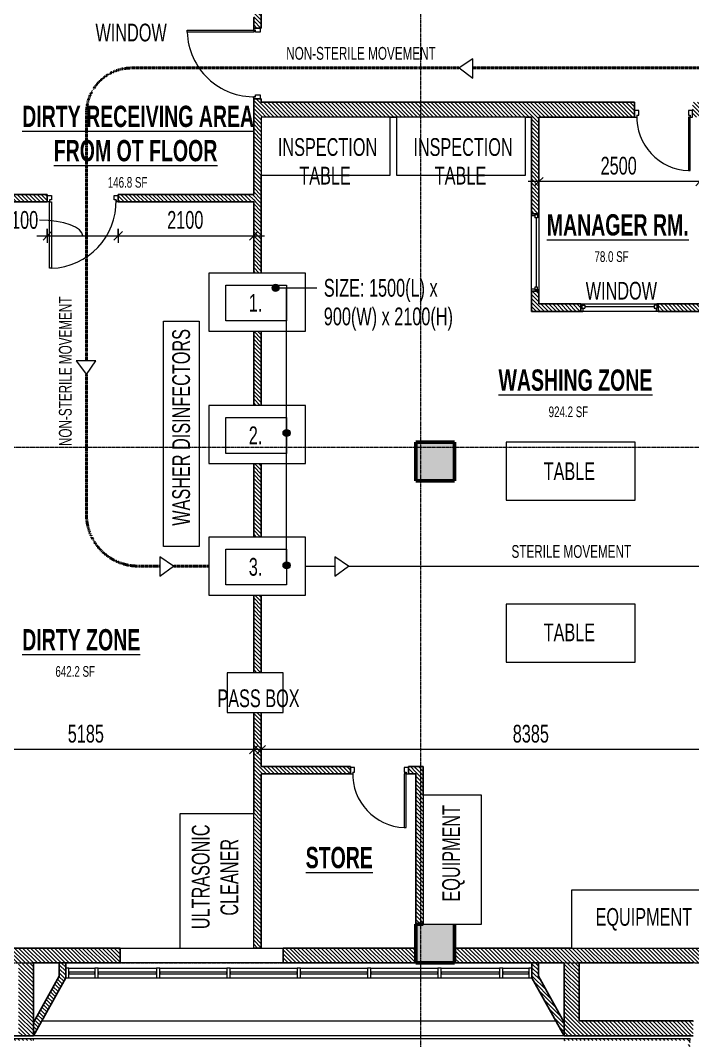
# Model space of a CAD drawing. Header units: millimetres. Extents: x -25222 to 91371, y -63339 to 20835.
# Drawn here: x -16467 to -6045, y -10594 to 5230 of the extents above; entities that cross this region are included whole.
import ezdxf

# ---------------------------------------------------------------- set-up
doc = ezdxf.new("R2010")
doc.units = ezdxf.units.MM
doc.linetypes.add('Cut Out Line', pattern=[2, 1, -1])
doc.linetypes.add('Grid Line', pattern=[22.225, 12.7, -3.175, 3.175, -3.175])
for name, color, linetype, lineweight in [('A-ANNO-DIMS', 211, 'Continuous', 9), ('A-ANNO-DIMS-110', 211, 'Continuous', 9), ('A-AREA-IDEN', 2, 'Continuous', 9), ('A-DETL', 90, 'Continuous', 5), ('A-DETL-THIN', 151, 'Continuous', 5), ('A-DOOR', 31, 'Continuous', 5), ('A-DOOR-FRAM', 31, 'Continuous', 5), ('A-GLAZ', 151, 'Continuous', 5), ('A-GLAZ-CURT', 52, 'Continuous', 5), ('A-GLAZ-CWMG', 51, 'Continuous', 5), ('A-WALL', 113, 'Continuous', 5), ('A-WALL-PATT', 111, 'Continuous', 25), ('G-ANNO-TEXT', 231, 'Continuous', 9), ('S-COLS', 52, 'Continuous', 5), ('S-GRID', 1, 'Continuous', 9)]:
    doc.layers.add(name, color=color, linetype=linetype, lineweight=lineweight)
doc.styles.add('Swis721 Cn BT_3', font='swissc.ttf', dxfattribs={"width": 0.8, "height": 165})
doc.styles.add('Swis721 Cn BT_4', font='swissc.ttf', dxfattribs={"width": 0.8, "height": 275})
doc.styles.add('Swis721 Cn BT_8', font='swissc.ttf', dxfattribs={"width": 0.8, "height": 198})
doc.styles.add('Swis721 Cn BT_B', font='swisscb.ttf', dxfattribs={"width": 0.8, "height": 330})
doc.dimstyles.new('Diagonal_-2_5_mm_Swiss', dxfattribs={"dimscale": 304.8, "dimtxt": 277.588832, "dimasz": 0.433071, "dimexe": 0.360892, "dimexo": 0.0625, "dimgap": 0.072178, "dimtad": 1, "dimdec": 0, "dimzin": 0, "dimdsep": 46, "dimtxsty": 'Swis721 Cn BT_4', "dimblk1": 'OBLIQUE', "dimblk2": 'OBLIQUE', "dimsah": 1, "dimcen": 0.09, "dimdle": 0.541339, "dimazin": 0, "dimtfac": 1, "dimtdec": 4, "dimtix": 1, "dimtmove": 0, "dimatfit": 3, "dimfxl": 0.360892, "dimfxlon": 1, "dimtvp": 1, "dimtolj": 1, "dimtzin": 0, "dimarcsym": 2})
doc.dimstyles.new('Diagonal_-2_5_mm_Swiss_1', dxfattribs={"dimscale": 304.8, "dimtxt": 277.588832, "dimasz": 0.433071, "dimexe": 0.360892, "dimexo": 0.0625, "dimgap": 0.072178, "dimtad": 1, "dimdec": 0, "dimzin": 0, "dimdsep": 46, "dimtxsty": 'Swis721 Cn BT_4', "dimblk1": 'OBLIQUE', "dimblk2": 'OBLIQUE', "dimsah": 1, "dimcen": 0.09, "dimdle": 0.541339, "dimazin": 0, "dimtfac": 1, "dimtdec": 4, "dimtix": 1, "dimtmove": 1, "dimatfit": 3, "dimfxl": 0.360892, "dimfxlon": 1, "dimtvp": 1, "dimtolj": 1, "dimtzin": 0, "dimarcsym": 2})
pattern_1 = [(315, (14219.89, -54691.457), (30.869454, 30.869454), [])]

# ---------------------------------------------------------------- blocks, each defined once
blk = doc.blocks.new('System Panel - Glazed-12082099-4_ FOURTH FLOOR - GA PLAN')
at = {"layer": 'A-GLAZ-CURT'}
for p, q in [((202, 13), (-202, 13)), ((-202, 13), (-202, -12)), ((202, -12), (202, 13)), ((-202, -12), (202, -12))]:
    blk.add_line(p, q, dxfattribs=at)
blk = doc.blocks.new('System Panel - Glazed-12081908-4_ FOURTH FLOOR - GA PLAN')
at = {"layer": 'A-GLAZ-CURT'}
for p, q in [((520, 12.5), (-520, 12.5)), ((-520, 12.5), (-520, -12.5)), ((520, -12.5), (520, 12.5)), ((-520, -12.5), (520, -12.5))]:
    blk.add_line(p, q, dxfattribs=at)
blk = doc.blocks.new('System Panel - Glazed-12082252-4_ FOURTH FLOOR - GA PLAN')
at = {"layer": 'A-GLAZ-CURT'}
for p, q in [((453, 13), (-453, 13)), ((-453, 13), (-453, -13)), ((453, -13), (453, 13)), ((-453, -13), (453, -13))]:
    blk.add_line(p, q, dxfattribs=at)
blk = doc.blocks.new('Rectangular Mullion - 50 x 150mm-12082092-4_ FOURTH FLOOR - GA PLAN')
at = {"layer": 'A-GLAZ-CWMG'}
for p, q in [((-8988, -9469), (-8585, -9469)), ((-8988, -9619), (-8585, -9619))]:
    blk.add_line(p, q, dxfattribs=at)
blk = doc.blocks.new('Rectangular Mullion - 50 x 150mm-12081903-4_ FOURTH FLOOR - GA PLAN')
at = {"layer": 'A-GLAZ-CWMG'}
for p, q in [((-12125, -9469), (-11085, -9469)), ((-12125, -9619), (-11085, -9619))]:
    blk.add_line(p, q, dxfattribs=at)
blk = doc.blocks.new('Rectangular Mullion - 50 x 150mm-12082249-4_ FOURTH FLOOR - GA PLAN')
at = {"layer": 'A-GLAZ-CWMG'}
for p, q in [((-15262, -9469), (-14355, -9469)), ((-15262, -9619), (-14355, -9619))]:
    blk.add_line(p, q, dxfattribs=at)
blk = doc.blocks.new('Rectangular Mullion - 50 x 150mm-12081412-4_ FOURTH FLOOR - GA PLAN')
at = {"layer": 'A-GLAZ-CWMG'}
for p, q in [((-50, 75), (0, 75)), ((-50, -75), (-50, 75)), ((0, 75), (0, -75)), ((0, -75), (-50, -75))]:
    blk.add_line(p, q, dxfattribs=at)
blk = doc.blocks.new('Rectangular Mullion - 50 x 150mm-12081414-4_ FOURTH FLOOR - GA PLAN')
at = {"layer": 'A-GLAZ-CWMG'}
for p, q in [((0, 75), (-50, 75)), ((-50, 75), (-50, -75)), ((0, -75), (0, 75)), ((-50, -75), (0, -75))]:
    blk.add_line(p, q, dxfattribs=at)
blk = doc.blocks.new('Rectangular Mullion - 50 x 150mm-12081406-4_ FOURTH FLOOR - GA PLAN')
at = {"layer": 'A-GLAZ-CWMG'}
for p, q in [((-25, 75), (25, 75)), ((-25, -75), (-25, 75)), ((25, 75), (25, -75)), ((25, -75), (-25, -75))]:
    blk.add_line(p, q, dxfattribs=at)
blk = doc.blocks.new('Walls 8 - Walls 9-12077883-4_ FOURTH FLOOR - GA PLAN')
at = {"layer": 'A-WALL-PATT', "lineweight": 5}
h = blk.add_hatch(dxfattribs=at)
h.set_pattern_fill('FP_4', color=9, style=0, pattern_type=2)
h.set_pattern_definition([(45, (54691.457, 14219.89), (-30.869454, 30.869454), [])])
h.paths.add_polyline_path([(10519, -8035), (10313, -8035), (9593, -8435), (9389, -8435), (9389, -8535), (9619, -8535), (10289, -8163)], flags=0)
h.paths.add_polyline_path([(10519, -16265), (9619, -15765), (9389, -15765), (9389, -15865), (9593, -15865), (10313, -16265)], flags=0)
at = {"layer": 'A-WALL', "lineweight": 25}
for p, q in [((10313, -8035), (9593, -8435)), ((9619, -8535), (10519, -8035)), ((10519, -8035), (10313, -8035)), ((9593, -8435), (9389, -8435)), ((9389, -8435), (9389, -8535)), ((9389, -8535), (9619, -8535)), ((9619, -15765), (9389, -15765)), ((9389, -15765), (9389, -15865)), ((10519, -16265), (9619, -15765)), ((9389, -15865), (9593, -15865)), ((9593, -15865), (10313, -16265)), ((10313, -16265), (10519, -16265))]:
    blk.add_line(p, q, dxfattribs=at)
blk = doc.blocks.new('Rectangular Mullion - 50 x 150mm-11305295-4_ FOURTH FLOOR - GA PLAN')
at = {"layer": 'A-GLAZ-CWMG'}
for p, q in [((-13215, -9469), (-12175, -9469)), ((-13215, -9619), (-12175, -9619))]:
    blk.add_line(p, q, dxfattribs=at)
blk = doc.blocks.new('Rectangular Mullion - 50 x 150mm-12081844-4_ FOURTH FLOOR - GA PLAN')
at = {"layer": 'A-GLAZ-CWMG'}
for p, q in [((-25, 75), (25, 75)), ((-25, -75), (-25, 75)), ((25, 75), (25, -75)), ((25, -75), (-25, -75))]:
    blk.add_line(p, q, dxfattribs=at)
blk = doc.blocks.new('System Panel - Glazed-12082103-4_ FOURTH FLOOR - GA PLAN')
at = {"layer": 'A-GLAZ-CURT'}
for p, q in [((453, 12), (-453, 12)), ((-453, 12), (-453, -13)), ((453, -13), (453, 12)), ((-453, -13), (453, -13))]:
    blk.add_line(p, q, dxfattribs=at)
blk = doc.blocks.new('Rectangular Mullion - 50 x 150mm-12082097-4_ FOURTH FLOOR - GA PLAN')
at = {"layer": 'A-GLAZ-CWMG'}
for p, q in [((-9945, -9469), (-9038, -9469)), ((-9945, -9619), (-9038, -9619))]:
    blk.add_line(p, q, dxfattribs=at)
blk = doc.blocks.new('System Panel - Glazed-12082256-4_ FOURTH FLOOR - GA PLAN')
at = {"layer": 'A-GLAZ-CURT'}
for p, q in [((202, 13), (-202, 13)), ((-202, 13), (-202, -12)), ((202, -12), (202, 13)), ((-202, -12), (202, -12))]:
    blk.add_line(p, q, dxfattribs=at)
blk = doc.blocks.new('Rectangular Mullion - 50 x 150mm-12082251-4_ FOURTH FLOOR - GA PLAN')
at = {"layer": 'A-GLAZ-CWMG'}
for p, q in [((-15715, -9469), (-15312, -9469)), ((-15715, -9619), (-15312, -9619))]:
    blk.add_line(p, q, dxfattribs=at)
blk = doc.blocks.new('DC_SglFl-W-Int - D 1_1-6638787-4_ FOURTH FLOOR - GA PLAN')
at = {"layer": 'A-DOOR'}
for p, q in [((485, 57.5), (485, 1087.5)), ((485, 1087.5), (515, 1087.5)), ((515, 1087.5), (515, 57.5)), ((515, 57.5), (485, 57.5))]:
    blk.add_line(p, q, dxfattribs=at)
blk.add_arc((515, 57.5), 1030.4, 91.66834, 181.66834, dxfattribs=at)
at = {"layer": 'A-DOOR-FRAM'}
for p, q in [((-550, -42.5), (-550, 57.5)), ((-550, 57.5), (-515, 57.5)), ((-515, 27.5), (-515, 57.5)), ((-515, 27.5), (-485, 27.5)), ((-485, 27.5), (-485, -42.5)), ((485, 27.5), (515, 27.5)), ((485, -42.5), (485, 27.5)), ((515, 57.5), (550, 57.5)), ((515, 27.5), (515, 57.5)), ((550, 57.5), (550, -42.5)), ((-485, -42.5), (-550, -42.5)), ((550, -42.5), (485, -42.5))]:
    blk.add_line(p, q, dxfattribs=at)
blk = doc.blocks.new('DC_SglFl-W-Int - D _0_9-4087149-4_ FOURTH FLOOR - GA PLAN')
at = {"layer": 'A-DOOR'}
for p, q in [((385, -57.5), (385, -887.5)), ((415, -57.5), (385, -57.5)), ((415, -887.5), (415, -57.5)), ((385, -887.5), (415, -887.5))]:
    blk.add_line(p, q, dxfattribs=at)
blk.add_arc((415, -57.5), 830.5, 177.92997, 267.92997, dxfattribs=at)
at = {"layer": 'A-DOOR-FRAM'}
for p, q in [((-450, 42.5), (-450, -57.5)), ((-385, 42.5), (-450, 42.5)), ((-385, -27.5), (-385, 42.5)), ((385, 42.5), (385, -27.5)), ((450, 42.5), (385, 42.5)), ((450, -57.5), (450, 42.5)), ((-450, -57.5), (-415, -57.5)), ((-415, -27.5), (-385, -27.5)), ((-415, -27.5), (-415, -57.5)), ((385, -27.5), (415, -27.5)), ((415, -27.5), (415, -57.5)), ((415, -57.5), (450, -57.5))]:
    blk.add_line(p, q, dxfattribs=at)
blk = doc.blocks.new('M_Fixed - 1200_2400-15060867-4_ FOURTH FLOOR - GA PLAN')
at = {"layer": 'A-GLAZ', "lineweight": 9}
for p, q in [((-600, 70.5), (-581, 70.5)), ((-581, 70.5), (-581, 7.5)), ((-581, 51.5), (-537, 51.5)), ((-581, 7.5), (-537, 7.5)), ((-568, 7.5), (-568, -44.5)), ((-537, 51.5), (-537, 7.5)), ((-537, 29.5), (537, 29.5)), ((537, 51.5), (537, 7.5)), ((581, 51.5), (537, 51.5)), ((537, 7.5), (581, 7.5)), ((568, 7.5), (568, -44.5)), ((581, 70.5), (581, 7.5)), ((598.9, 70.5), (581, 70.5)), ((-600, -44.5), (-568, -44.5)), ((600, -44.5), (568, -44.5))]:
    blk.add_line(p, q, dxfattribs=at)
blk = doc.blocks.new('DC_SglFl-W-Int - D _0_9-4063774-4_ FOURTH FLOOR - GA PLAN')
at = {"layer": 'A-DOOR'}
for p, q in [((385, -115), (385, -945)), ((415, -115), (385, -115)), ((415, -945), (415, -115)), ((385, -945), (415, -945))]:
    blk.add_line(p, q, dxfattribs=at)
blk.add_arc((415, -115), 831, 177.93, 267.93, dxfattribs=at)
at = {"layer": 'A-DOOR-FRAM'}
for p, q in [((-450, -15), (-450, -115)), ((-385, -15), (-450, -15)), ((-450, -115), (-415, -115)), ((-415, -85), (-385, -85)), ((-415, -85), (-415, -115)), ((-385, -85), (-385, -15)), ((385, -15), (385, -85)), ((450, -15), (385, -15)), ((385, -85), (415, -85)), ((415, -85), (415, -115)), ((415, -115), (450, -115)), ((450, -115), (450, -15))]:
    blk.add_line(p, q, dxfattribs=at)
blk = doc.blocks.new('DIMBLOCK181-4_ FOURTH FLOOR - GA PLAN')
at = {"layer": 'A-ANNO-DIMS-110', "transparency": 16777216}
for p, q in [((-18035, -5971), (-18035, -6191)), ((-18035, -6081), (-18035, -5971)), ((-12850, -6191), (-12850, -5971)), ((-12685, -6081), (-18200, -6081)), ((-12850, -6081), (-12850, -6191))]:
    blk.add_line(p, q, dxfattribs=at)
at = {"layer": 'A-ANNO-DIMS-110', "lineweight": 18, "transparency": 16777216}
for p, q in [((-18035, -6081), (-18101, -6147)), ((-18035, -6081), (-17969, -6015)), ((-12850, -6081), (-12916, -6147)), ((-12850, -6081), (-12784, -6015))]:
    blk.add_line(p, q, dxfattribs=at)
at = {"layer": 'A-ANNO-DIMS-110', "color": 0, "transparency": 16777216, "insert": (-15733, -5696), "char_height": 275, "width": 697.94, "attachment_point": 1, "line_spacing_factor": 0.961347, "style": 'Swis721 Cn BT_4'}
blk.add_mtext('5185', dxfattribs=at)
blk = doc.blocks.new('_Oblique')
at = {"color": 0, "linetype": 'ByBlock', "lineweight": -2}
blk.add_line((-0.5, -0.5), (0.5, 0.5), dxfattribs=at)
blk = doc.blocks.new('DIMBLOCK182-4_ FOURTH FLOOR - GA PLAN')
at = {"layer": 'A-ANNO-DIMS-110', "transparency": 16777216}
for p, q in [((-12735, -6191), (-12735, -5971)), ((-4350, -6191), (-4350, -5971)), ((-4185, -6081), (-12900, -6081)), ((-12735, -6081), (-12735, -6191)), ((-4350, -6081), (-4350, -6191))]:
    blk.add_line(p, q, dxfattribs=at)
at = {"layer": 'A-ANNO-DIMS-110', "lineweight": 18, "transparency": 16777216}
for p, q in [((-12735, -6081), (-12801, -6147)), ((-12735, -6081), (-12669, -6015)), ((-4350, -6081), (-4416, -6147)), ((-4350, -6081), (-4284, -6015))]:
    blk.add_line(p, q, dxfattribs=at)
at = {"layer": 'A-ANNO-DIMS-110', "color": 0, "transparency": 16777216, "insert": (-8833, -5696), "char_height": 275, "width": 697.94, "attachment_point": 1, "line_spacing_factor": 0.961347, "style": 'Swis721 Cn BT_4'}
blk.add_mtext('8385', dxfattribs=at)
blk = doc.blocks.new('DIMBLOCK188-4_ FOURTH FLOOR - GA PLAN')
at = {"layer": 'A-ANNO-DIMS-110', "transparency": 16777216}
for p, q in [((-16050, 1998), (-16050, 1778)), ((-16050, 1888), (-16050, 1998)), ((-14950, 1998), (-14950, 1778)), ((-14950, 1888), (-14950, 1998)), ((-16215, 1888), (-14950, 1888))]:
    blk.add_line(p, q, dxfattribs=at)
at = {"layer": 'A-ANNO-DIMS-110', "lineweight": 18, "transparency": 16777216}
for p, q in [((-16050, 1888), (-15984, 1954)), ((-14950, 1888), (-14884, 1954)), ((-16050, 1888), (-16116, 1822)), ((-14950, 1888), (-15016, 1822))]:
    blk.add_line(p, q, dxfattribs=at)
at = {"layer": 'A-ANNO-DIMS-110', "transparency": 16777216}
blk.add_ellipse((-16171, 1888), major_axis=(-671, 0), ratio=0.361301, start_param=3.141593, end_param=4.712389, dxfattribs=at)
at = {"layer": 'A-ANNO-DIMS-110', "color": 0, "transparency": 16777216, "insert": (-16752, 2273), "char_height": 275, "width": 697.94, "attachment_point": 1, "line_spacing_factor": 0.961347, "style": 'Swis721 Cn BT_4'}
blk.add_mtext('1100', dxfattribs=at)
blk = doc.blocks.new('DIMBLOCK189-4_ FOURTH FLOOR - GA PLAN')
at = {"layer": 'A-ANNO-DIMS-110', "transparency": 16777216}
for p, q in [((-14950, 1998), (-14950, 1778)), ((-14950, 1888), (-14950, 1998)), ((-12850, 1998), (-12850, 1778)), ((-12850, 1888), (-12850, 1998)), ((-14950, 1888), (-12685, 1888))]:
    blk.add_line(p, q, dxfattribs=at)
at = {"layer": 'A-ANNO-DIMS-110', "lineweight": 18, "transparency": 16777216}
for p, q in [((-14950, 1888), (-14884, 1954)), ((-12850, 1888), (-12784, 1954)), ((-14950, 1888), (-15016, 1822)), ((-12850, 1888), (-12916, 1822))]:
    blk.add_line(p, q, dxfattribs=at)
at = {"layer": 'A-ANNO-DIMS-110', "color": 0, "transparency": 16777216, "insert": (-14191, 2273), "char_height": 275, "width": 697.94, "attachment_point": 1, "line_spacing_factor": 0.961347, "style": 'Swis721 Cn BT_4'}
blk.add_mtext('2100', dxfattribs=at)
blk = doc.blocks.new('DIMBLOCK190-4_ FOURTH FLOOR - GA PLAN')
at = {"layer": 'A-ANNO-DIMS-110', "transparency": 16777216}
for p, q in [((-5765, 2729), (-8595, 2729)), ((-8430, 2619), (-8430, 2839)), ((-8430, 2729), (-8430, 2619)), ((-5930, 2619), (-5930, 2839)), ((-5930, 2729), (-5930, 2619))]:
    blk.add_line(p, q, dxfattribs=at)
at = {"layer": 'A-ANNO-DIMS-110', "lineweight": 18, "transparency": 16777216}
for p, q in [((-8430, 2729), (-8496, 2663)), ((-8430, 2729), (-8364, 2795)), ((-5930, 2729), (-5996, 2663)), ((-5930, 2729), (-5864, 2795))]:
    blk.add_line(p, q, dxfattribs=at)
at = {"layer": 'A-ANNO-DIMS-110', "color": 0, "transparency": 16777216, "insert": (-7471, 3114), "char_height": 275, "width": 697.94, "attachment_point": 1, "line_spacing_factor": 0.961347, "style": 'Swis721 Cn BT_4'}
blk.add_mtext('2500', dxfattribs=at)

msp = doc.modelspace()

# ---------------------------------------------------------------- hatches: boundary and pattern name
at = {"layer": 'A-WALL-PATT', "lineweight": 5}
h = msp.add_hatch(dxfattribs=at)
h.set_pattern_fill('FP_1', color=9, style=0, pattern_type=2)
h.set_pattern_definition(pattern_1)
h.paths.add_polyline_path([(-12849.9, 2416.3), (-12734.9, 2416.3), (-12734.9, 4011.3), (-12849.9, 4011.3), (-12849.9, 2531.3)], flags=0)
h.paths.add_polyline_path([(-12849.9, 5111.3), (-12734.9, 5111.3), (-12734.9, 6106.3), (-12849.9, 6106.3), (-12849.9, 5276.3)], flags=0)
h.paths.add_polyline_path([(-12734.9, 7206.3), (-12734.9, 7436.3), (-12849.9, 7436.3), (-12849.9, 7206.3)], flags=0)
h = msp.add_hatch(dxfattribs=at)
h.set_pattern_fill('FP_1', color=9, style=0, pattern_type=2)
h.set_pattern_definition(pattern_1)
h.paths.add_polyline_path([(-12734.9, 3731.3), (-6944.9, 3731.3), (-6944.9, 3961.3), (-12734.9, 3961.3)], flags=0)
h.paths.add_polyline_path([(-6044.9, 3731.3), (38135.1, 3731.3), (38135.1, 3961.3), (-6044.9, 3961.3)], flags=0)
h.paths.add_polyline_path([(43520.1, 3731.3), (53505.1, 3731.3), (53505.1, 3961.3), (40335.1, 3961.3), (40335.1, 3731.3), (40925.6, 3731.3)], flags=0)
h = msp.add_hatch(dxfattribs=at)
h.set_pattern_fill('FP_1', color=9, style=0, pattern_type=2)
h.set_pattern_definition(pattern_1)
h.paths.add_polyline_path([(-8429.9, 831.3), (-8429.9, 1031.3), (-8544.9, 1031.3), (-8544.9, 831.3)], flags=0)
h.paths.add_polyline_path([(-8429.9, 2231.3), (-8429.9, 3731.3), (-8544.9, 3731.3), (-8544.9, 2231.3)], flags=0)
h = msp.add_hatch(dxfattribs=at)
h.set_pattern_fill('FP_1', color=9, style=0, pattern_type=2)
h.set_pattern_definition(pattern_1)
h.paths.add_polyline_path([(-16049.9, 2416.3), (-16049.9, 2531.3), (-18034.9, 2531.3), (-18034.9, 2416.3), (-16864.9, 2416.3)], flags=0)
h.paths.add_polyline_path([(-12849.9, 2416.3), (-12849.9, 2531.3), (-14949.9, 2531.3), (-14949.9, 2416.3)], flags=0)
h = msp.add_hatch(dxfattribs=at)
h.set_pattern_fill('FP_1', color=9, style=0, pattern_type=2)
h.set_pattern_definition(pattern_1)
h.paths.add_polyline_path([(-12849.9, -6343.7), (-12734.9, -6343.7), (-12734.9, -5504.1), (-12849.9, -5504.1)], flags=0)
h.paths.add_polyline_path([(-12849.9, -4888.7), (-12734.9, -4888.7), (-12734.9, -3683.7), (-12849.9, -3683.7)], flags=0)
h.paths.add_polyline_path([(-12849.9, -2783.7), (-12734.9, -2783.7), (-12734.9, -1643.7), (-12849.9, -1643.7)], flags=0)
h.paths.add_polyline_path([(-12849.9, -743.7), (-12734.9, -743.7), (-12734.9, 410.5), (-12849.9, 410.5), (-12849.9, -208.7)], flags=0)
h.paths.add_polyline_path([(-12849.9, 1310.5), (-12734.9, 1310.5), (-12734.9, 2416.3), (-12849.9, 2416.3)], flags=0)
h = msp.add_hatch(dxfattribs=at)
h.set_pattern_fill('FP_1', color=9, style=0, pattern_type=2)
h.set_pattern_definition(pattern_1)
h.paths.add_polyline_path([(-4614.9, 716.3), (-2564.9, 716.3), (-2564.9, 831.3), (-4614.9, 831.3)], flags=0)
h.paths.add_polyline_path([(-6044.9, 716.3), (-5714.9, 716.3), (-5714.9, 831.3), (-6579.9, 831.3), (-6579.9, 716.3)], flags=0)
h.paths.add_polyline_path([(-8544.9, 716.3), (-7779.9, 716.3), (-7779.9, 831.3), (-8544.9, 831.3)], flags=0)
h = msp.add_hatch(dxfattribs=at)
h.set_pattern_fill('FP_1', color=9, style=0, pattern_type=2)
h.set_pattern_definition(pattern_1)
h.paths.add_polyline_path([(-10334.9, -6458.7), (-10334.9, -6343.7), (-10449.9, -6343.7), (-10449.9, -6458.7)], flags=0)
h.paths.add_polyline_path([(-11349.9, -6458.7), (-11349.9, -6343.7), (-12849.9, -6343.7), (-12849.9, -6458.7), (-12392.4, -6458.7)], flags=0)
h = msp.add_hatch(dxfattribs=at)
h.set_pattern_fill('FP_1', color=9, style=0, pattern_type=2)
h.set_pattern_definition(pattern_1)
h.paths.add_polyline_path([(-12734.9, -9158.7), (-12734.9, -6458.7), (-12849.9, -6458.7), (-12849.9, -9158.7)], flags=0)
h = msp.add_hatch(dxfattribs=at)
h.set_pattern_fill('FP_1', color=9, style=0, pattern_type=2)
h.set_pattern_definition(pattern_1)
h.paths.add_polyline_path([(-10219.9, -8788.7), (-10219.9, -6343.7), (-10334.9, -6343.7), (-10334.9, -8788.7)], flags=0)
h = msp.add_hatch(dxfattribs=at)
h.set_pattern_fill('FP_1', color=9, style=0, pattern_type=2)
h.set_pattern_definition(pattern_1)
h.paths.add_polyline_path([(-14919.9, -9388.7), (-14919.9, -9158.7), (-17664.9, -9158.7), (-17664.9, -9388.7), (-16264.9, -9388.7)], flags=0)
h = msp.add_hatch(dxfattribs=at)
h.set_pattern_fill('FP_1', color=9, style=0, pattern_type=2)
h.set_pattern_definition(pattern_1)
h.paths.add_polyline_path([(-12392.4, -9388.7), (-10334.9, -9388.7), (-10334.9, -9158.7), (-12392.4, -9158.7)], flags=0)
h = msp.add_hatch(dxfattribs=at)
h.set_pattern_fill('FP_1', color=9, style=0, pattern_type=2)
h.set_pattern_definition(pattern_1)
h.paths.add_polyline_path([(-6034.9, -9388.7), (-2564.9, -9388.7), (-2564.9, -9158.7), (-9734.9, -9158.7), (-9734.9, -9388.7), (-6820, -9388.7)], flags=0)
h = msp.add_hatch(dxfattribs=at)
h.set_pattern_fill('FP_1', color=9, style=0, pattern_type=2)
h.set_pattern_definition(pattern_1)
h.paths.add_polyline_path([(-16494.9, -10518.7), (-16264.9, -10518.7), (-16264.9, -9388.7), (-16494.9, -9388.7), (-16494.9, -10312.8)], flags=0)
h = msp.add_hatch(dxfattribs=at)
h.set_pattern_fill('FP_1', color=9, style=0, pattern_type=2)
h.set_pattern_definition(pattern_1)
h.paths.add_polyline_path([(-7804.9, -10288.7), (-7804.9, -9388.7), (-8034.9, -9388.7), (-8034.9, -10288.7)], flags=0)
h = msp.add_hatch(dxfattribs=at)
h.set_pattern_fill('FP_1', color=9, style=0, pattern_type=2)
h.set_pattern_definition(pattern_1)
h.paths.add_polyline_path([(-6820, -10518.7), (-6034.9, -10518.7), (-6034.9, -10288.7), (-8034.9, -10288.7), (-8034.9, -10518.7)], flags=0)
h = msp.add_hatch(dxfattribs=at)
h.set_pattern_fill('FP_1', color=9, style=0, pattern_type=2)
h.set_pattern_definition(pattern_1)
h.paths.add_polyline_path([(-19164.9, -10593.7), (-16264.9, -10593.7), (-16264.9, -10563.7), (-19439.9, -10563.7), (-19439.9, -10593.7), (-19394.9, -10593.7)], flags=0)
h.paths.add_polyline_path([(-7804.9, -10593.7), (-6079.9, -10593.7), (-6079.9, -10563.7), (-8034.9, -10563.7), (-8034.9, -10593.7), (-7993.3, -10593.7)], flags=0)
h = msp.add_hatch(dxfattribs=at)
h.set_pattern_fill('FP_1', color=9, style=0, pattern_type=2)
h.set_pattern_definition(pattern_1)
h.paths.add_polyline_path([(-6109.9, -24183.7), (-6079.9, -24183.7), (-6079.9, -24073.7), (-6109.9, -24073.7)], flags=0)
h.paths.add_polyline_path([(-6109.9, -22573.7), (-6079.9, -22573.7), (-6079.9, -12203.7), (-6109.9, -12203.7), (-6109.9, -21252.1)], flags=0)
h.paths.add_polyline_path([(-6109.9, -10703.7), (-6079.9, -10703.7), (-6079.9, -10593.7), (-6109.9, -10593.7)], flags=0)
at = {"layer": 'G-ANNO-TEXT'}
h = msp.add_hatch(color=1, dxfattribs=at)
edge = h.paths.add_edge_path(flags=0)
edge.add_arc((-12510.1, 1082.4), 55, 0, 360)
h = msp.add_hatch(color=1, dxfattribs=at)
edge = h.paths.add_edge_path(flags=0)
edge.add_arc((-12339.8, -1169.1), 55, 0, 360)
h = msp.add_hatch(color=1, dxfattribs=at)
edge = h.paths.add_edge_path(flags=0)
edge.add_arc((-12339.8, -3222), 55, 0, 360)
at = {"layer": 'S-COLS'}
for points in [[(-9734.9, -1913.7), (-9734.9, -1313.7), (-10334.9, -1313.7), (-10334.9, -1913.7)], [(-9734.9, -9388.7), (-9734.9, -8788.7), (-10334.9, -8788.7), (-10334.9, -9388.7)]]:
    msp.add_hatch(color=8, dxfattribs=at).paths.add_polyline_path(points, flags=0)

# ---------------------------------------------------------------- linework, layer by layer
at = {"layer": 'A-DETL', "linetype": 'Cut Out Line', "lineweight": 40}
for p, q in [((-9664.9, 4492.2), (-14742.4, 4492.2)), ((-2264.9, 4492.2), (-9451.7, 4492.2)), ((-15442.4, 3792.2), (-15442.4, -48.9)), ((-15442.4, -262), (-15442.4, -2433.7)), ((-14642.4, -3233.7), (-14307.3, -3233.7)), ((-14094.2, -3233.7), (-13545.9, -3233.7))]:
    msp.add_line(p, q, dxfattribs=at)
at = {"layer": 'A-DETL'}
for p, q in [((-12045.9, -3233.7), (-11592.2, -3233.7)), ((-11379.1, -3233.7), (-5892.2, -3233.7))]:
    msp.add_line(p, q, dxfattribs=at)
at = {"layer": 'A-DETL', "linetype": 'Cut Out Line', "lineweight": 40}
for centre, radius, start, end in [((-14742.4, 3792.2), 700, 90, 180), ((-14642.4, -2433.7), 800, 180, 270)]:
    msp.add_arc(centre, radius, start, end, dxfattribs=at)
at = {"layer": 'A-DETL-THIN'}
for p, q in [((-9451.7, 4636.3), (-9664.9, 4492.2)), ((-9451.7, 4333.1), (-9451.7, 4636.3)), ((-9664.9, 4492.2), (-9451.7, 4333.1)), ((-10734.9, 3731.3), (-12734.9, 3731.3)), ((-12734.9, 3731.3), (-12734.9, 2831.3)), ((-10734.9, 2831.3), (-10734.9, 3731.3)), ((-8634.9, 3731.3), (-10634.9, 3731.3)), ((-10634.9, 3731.3), (-10634.9, 2831.3)), ((-8634.9, 2831.3), (-8634.9, 3731.3)), ((-12734.9, 2831.3), (-10734.9, 2831.3)), ((-10634.9, 2831.3), (-8634.9, 2831.3)), ((-12045.9, 1310.5), (-13545.9, 1310.5)), ((-13545.9, 1310.5), (-13545.9, 410.5)), ((-12045.9, 410.5), (-12045.9, 1310.5)), ((-13545.9, 410.5), (-12045.9, 410.5)), ((-15601.5, -48.9), (-15442.4, -262)), ((-15298.2, -48.9), (-15601.5, -48.9)), ((-15442.4, -262), (-15298.2, -48.9)), ((-12045.9, -743.7), (-13545.9, -743.7)), ((-13545.9, -743.7), (-13545.9, -1643.7)), ((-12045.9, -1643.7), (-12045.9, -743.7)), ((-6932.9, -1313.7), (-8932.9, -1313.7)), ((-8932.9, -1313.7), (-8932.9, -2213.7)), ((-6932.9, -2213.7), (-6932.9, -1313.7)), ((-13545.9, -1643.7), (-12045.9, -1643.7)), ((-8932.9, -2213.7), (-6932.9, -2213.7)), ((-12045.9, -2783.7), (-13545.9, -2783.7)), ((-13545.9, -2783.7), (-13545.9, -3683.7)), ((-12045.9, -3683.7), (-12045.9, -2783.7)), ((-14094.2, -3233.7), (-14307.3, -3089.6)), ((-14307.3, -3089.6), (-14307.3, -3392.8)), ((-11379.1, -3233.7), (-11592.2, -3089.6)), ((-11592.2, -3089.6), (-11592.2, -3392.8)), ((-14307.3, -3392.8), (-14094.2, -3233.7)), ((-11592.2, -3392.8), (-11379.1, -3233.7)), ((-13545.9, -3683.7), (-12045.9, -3683.7)), ((-6932.9, -3826.4), (-8932.9, -3826.4)), ((-8932.9, -3826.4), (-8932.9, -4726.4)), ((-6932.9, -4726.4), (-6932.9, -3826.4)), ((-8932.9, -4726.4), (-6932.9, -4726.4)), ((-12392.4, -4888.7), (-13259.3, -4888.7)), ((-13259.3, -4888.7), (-13259.3, -5504.1)), ((-12392.4, -5504.1), (-12392.4, -4888.7)), ((-13259.3, -5504.1), (-12392.4, -5504.1)), ((-9319.9, -6788.7), (-10219.9, -6788.7)), ((-10219.9, -6788.7), (-10219.9, -8788.7)), ((-9319.9, -8788.7), (-9319.9, -6788.7)), ((-12849.9, -7077.8), (-13994.4, -7077.8)), ((-13994.4, -7077.8), (-13994.4, -9158.7)), ((-12849.9, -9158.7), (-12849.9, -7077.8)), ((-5919.9, -8258.7), (-7919.9, -8258.7)), ((-7919.9, -8258.7), (-7919.9, -9158.7)), ((-10219.9, -8788.7), (-9319.9, -8788.7)), ((-13994.4, -9158.7), (-12849.9, -9158.7)), ((-7919.9, -9158.7), (-5919.9, -9158.7))]:
    msp.add_line(p, q, dxfattribs=at)
at = {"layer": 'A-WALL', "lineweight": 25}
for p, q in [((-12734.9, 5111.3), (-12734.9, 6106.3)), ((-12849.9, 5276.3), (-12849.9, 5111.3)), ((-12849.9, 5111.3), (-12734.9, 5111.3)), ((-12849.9, 4011.3), (-12849.9, 2531.3)), ((-12734.9, 4011.3), (-12849.9, 4011.3)), ((-12734.9, 3961.3), (-12734.9, 4011.3)), ((-6944.9, 3961.3), (-12734.9, 3961.3)), ((-6944.9, 3731.3), (-6944.9, 3961.3)), ((-10734.9, 3731.3), (-10634.9, 3731.3)), ((-8634.9, 3731.3), (-8544.9, 3731.3)), ((-8544.9, 3731.3), (-8544.9, 2231.3)), ((-8429.9, 3731.3), (-6944.9, 3731.3)), ((-8429.9, 2231.3), (-8429.9, 3731.3)), ((-12734.9, 1310.5), (-12734.9, 2831.3)), ((-16049.9, 2531.3), (-18034.9, 2531.3)), ((-17134.9, 2416.3), (-16049.9, 2416.3)), ((-16049.9, 2416.3), (-16049.9, 2531.3)), ((-12849.9, 2531.3), (-14949.9, 2531.3)), ((-14949.9, 2531.3), (-14949.9, 2416.3)), ((-14949.9, 2416.3), (-12849.9, 2416.3)), ((-12849.9, 2416.3), (-12849.9, 1310.5)), ((-8544.9, 2231.3), (-8429.9, 2231.3)), ((-8544.9, 1031.3), (-8544.9, 716.3)), ((-8429.9, 1031.3), (-8544.9, 1031.3)), ((-8429.9, 831.3), (-8429.9, 1031.3)), ((-7779.9, 831.3), (-8429.9, 831.3)), ((-7779.9, 716.3), (-7779.9, 831.3)), ((-5929.9, 831.3), (-6579.9, 831.3)), ((-6579.9, 831.3), (-6579.9, 716.3)), ((-8544.9, 716.3), (-7779.9, 716.3)), ((-6579.9, 716.3), (-5714.9, 716.3)), ((-12849.9, 410.5), (-12849.9, -743.7)), ((-12734.9, -743.7), (-12734.9, 410.5)), ((-12849.9, -1643.7), (-12849.9, -2783.7)), ((-12734.9, -2783.7), (-12734.9, -1643.7)), ((-12849.9, -3683.7), (-12849.9, -4888.7)), ((-12734.9, -4888.7), (-12734.9, -3683.7)), ((-12849.9, -5504.1), (-12849.9, -7077.8)), ((-12734.9, -6343.7), (-12734.9, -5504.1)), ((-11349.9, -6343.7), (-12734.9, -6343.7)), ((-12734.9, -6458.7), (-11349.9, -6458.7)), ((-12734.9, -9158.7), (-12734.9, -6458.7)), ((-11349.9, -6458.7), (-11349.9, -6343.7)), ((-10219.9, -6343.7), (-10449.9, -6343.7)), ((-10449.9, -6343.7), (-10449.9, -6458.7)), ((-10449.9, -6458.7), (-10334.9, -6458.7)), ((-10334.9, -6458.7), (-10334.9, -8788.7)), ((-10219.9, -6788.7), (-10219.9, -6343.7)), ((-10334.9, -8788.7), (-10219.9, -8788.7)), ((-14919.9, -9158.7), (-17664.9, -9158.7)), ((-14919.9, -9388.7), (-14919.9, -9158.7)), ((-12849.9, -9158.7), (-12734.9, -9158.7)), ((-10334.9, -9158.7), (-12392.4, -9158.7)), ((-12392.4, -9158.7), (-12392.4, -9388.7)), ((-10334.9, -9388.7), (-10334.9, -9158.7)), ((-7919.9, -9158.7), (-9734.9, -9158.7)), ((-9734.9, -9158.7), (-9734.9, -9388.7)), ((-16264.9, -9388.7), (-14919.9, -9388.7)), ((-16264.9, -10518.7), (-16264.9, -9388.7)), ((-12392.4, -9388.7), (-10334.9, -9388.7)), ((-9734.9, -9388.7), (-8034.9, -9388.7)), ((-8034.9, -9388.7), (-8034.9, -10518.7)), ((-7804.9, -9388.7), (-6034.9, -9388.7)), ((-7804.9, -10288.7), (-7804.9, -9388.7)), ((-6034.9, -10288.7), (-7804.9, -10288.7)), ((-19394.9, -10518.7), (-16264.9, -10518.7)), ((-8034.9, -10518.7), (-6034.9, -10518.7))]:
    msp.add_line(p, q, dxfattribs=at)
at = {"layer": 'A-WALL'}
for p, q in [((-8544.9, 1031.3), (-8544.9, 2231.3)), ((-8429.9, 2231.3), (-8429.9, 1031.3)), ((-7779.9, 831.3), (-6579.9, 831.3)), ((-6579.9, 716.3), (-7779.9, 716.3)), ((-14919.9, -9158.7), (-13994.4, -9158.7)), ((-12734.9, -9158.7), (-12392.4, -9158.7)), ((-12392.4, -9388.7), (-14919.9, -9388.7)), ((-16264.9, -10288.7), (-16251.5, -10288.7)), ((-16137.1, -10288.7), (-8162.7, -10288.7)), ((-8048.3, -10288.7), (-8034.9, -10288.7)), ((-19439.9, -10563.7), (-6079.9, -10563.7)), ((-8034.9, -10518.7), (-16264.9, -10518.7)), ((-16264.9, -10593.7), (-16264.9, -10563.7)), ((-8034.9, -10563.7), (-8034.9, -10593.7)), ((-6079.9, -10593.7), (-6079.9, -10563.7))]:
    msp.add_line(p, q, dxfattribs=at)
at = {"layer": 'G-ANNO-TEXT', "color": 1}
for p, q in [((-12510.1, 1082.4), (-11872.7, 1082.4)), ((-12339.8, 1082.4), (-11872.7, 1082.4)), ((-12339.8, -3222), (-12339.8, 1082.4)), ((-12339.8, 1082.4), (-11872.7, 1082.4)), ((-12339.8, -1169.1), (-12339.8, 1082.4))]:
    msp.add_line(p, q, dxfattribs=at)
at = {"layer": 'G-ANNO-TEXT', "color": 1, "flags": 128}
for points in [[(-13283.6, 1122.6), (-12340.8, 1122.6), (-12340.8, 568.2), (-13283.6, 568.2)], [(-14249.3, -2931), (-14249.3, 565.7), (-13694.9, 565.7), (-13694.9, -2931)], [(-13283.6, -931.6), (-12340.8, -931.6), (-12340.8, -1486), (-13283.6, -1486)], [(-13283.6, -2971.6), (-12340.8, -2971.6), (-12340.8, -3526), (-13283.6, -3526)]]:
    msp.add_lwpolyline(points, close=True, dxfattribs=at)
at = {"layer": 'G-ANNO-TEXT', "color": 1}
for centre in [(-12510.1, 1082.4), (-12339.8, -1169.1), (-12339.8, -3222)]:
    msp.add_circle(centre, 55, dxfattribs=at)
at = {"layer": 'S-COLS', "color": 250, "lineweight": 50}
for p, q in [((-9734.9, -1313.7), (-10334.9, -1313.7)), ((-10334.9, -1313.7), (-10334.9, -1913.7)), ((-9734.9, -1913.7), (-9734.9, -1313.7)), ((-10334.9, -1913.7), (-9734.9, -1913.7)), ((-10219.9, -8788.7), (-10334.9, -8788.7)), ((-10334.9, -8788.7), (-10334.9, -9388.7)), ((-9734.9, -9388.7), (-9734.9, -8788.7)), ((-10334.9, -9388.7), (-9734.9, -9388.7))]:
    msp.add_line(p, q, dxfattribs=at)
at = {"layer": 'S-GRID', "linetype": 'Grid Line'}
for p, q in [((-10264.9, 20089.7), (-10264.9, -62440.6)), ((-24562.2, -1388.7), (90711.2, -1388.7)), ((-24562.2, -9388.7), (90711.2, -9388.7))]:
    msp.add_line(p, q, dxfattribs=at)

# ---------------------------------------------------------------- block references
at = {"layer": 'A-DOOR'}
for p, rotation in [((-12792.4, 4561.3), 89.9999999999999), ((-15499.9, 2473.8), 180)]:
    msp.add_blockref('DC_SglFl-W-Int - D 1_1-6638787-4_ FOURTH FLOOR - GA PLAN', p, dxfattribs=dict(at, rotation=rotation))
for name, p in [('DC_SglFl-W-Int - D _0_9-4063774-4_ FOURTH FLOOR - GA PLAN', (-6494.9, 3846.3)), ('DC_SglFl-W-Int - D _0_9-4087149-4_ FOURTH FLOOR - GA PLAN', (-10899.9, -6401.2))]:
    msp.add_blockref(name, p, dxfattribs=at)
at = {"layer": 'A-GLAZ', "rotation": 269.9999999999999}
msp.add_blockref('M_Fixed - 1200_2400-15060867-4_ FOURTH FLOOR - GA PLAN', (-8500.4, 1631.3), dxfattribs=at)
at = {"layer": 'A-GLAZ'}
msp.add_blockref('M_Fixed - 1200_2400-15060867-4_ FOURTH FLOOR - GA PLAN', (-7179.9, 760.8), dxfattribs=at)
at = {"layer": 'A-GLAZ-CURT', "rotation": 180}
for name, p in [('System Panel - Glazed-12082256-4_ FOURTH FLOOR - GA PLAN', (-15513.2, -9543.7)), ('System Panel - Glazed-12082252-4_ FOURTH FLOOR - GA PLAN', (-14808.2, -9543.7)), ('System Panel - Glazed-12081908-4_ FOURTH FLOOR - GA PLAN', (-13784.9, -9543.7)), ('System Panel - Glazed-12081908-4_ FOURTH FLOOR - GA PLAN', (-12694.9, -9543.7)), ('System Panel - Glazed-12081908-4_ FOURTH FLOOR - GA PLAN', (-11604.9, -9543.7)), ('System Panel - Glazed-12081908-4_ FOURTH FLOOR - GA PLAN', (-10514.9, -9543.7)), ('System Panel - Glazed-12082103-4_ FOURTH FLOOR - GA PLAN', (-9491.6, -9543.7)), ('System Panel - Glazed-12082099-4_ FOURTH FLOOR - GA PLAN', (-8786.6, -9543.7))]:
    msp.add_blockref(name, p, dxfattribs=at)
at = {"layer": 'A-GLAZ-CWMG', "extrusion": (0, 0, -1)}
for name, p in [('Rectangular Mullion - 50 x 150mm-12081412-4_ FOURTH FLOOR - GA PLAN', (15764.9, -9543.7)), ('Rectangular Mullion - 50 x 150mm-12081844-4_ FOURTH FLOOR - GA PLAN', (15286.5, -9543.7)), ('Rectangular Mullion - 50 x 150mm-12081406-4_ FOURTH FLOOR - GA PLAN', (14329.9, -9543.7)), ('Rectangular Mullion - 50 x 150mm-12081844-4_ FOURTH FLOOR - GA PLAN', (13239.9, -9543.7)), ('Rectangular Mullion - 50 x 150mm-12081844-4_ FOURTH FLOOR - GA PLAN', (12149.9, -9543.7)), ('Rectangular Mullion - 50 x 150mm-12081406-4_ FOURTH FLOOR - GA PLAN', (11059.9, -9543.7)), ('Rectangular Mullion - 50 x 150mm-12081844-4_ FOURTH FLOOR - GA PLAN', (9969.9, -9543.7)), ('Rectangular Mullion - 50 x 150mm-12081844-4_ FOURTH FLOOR - GA PLAN', (9013.2, -9543.7))]:
    msp.add_blockref(name, p, dxfattribs=at)
at = {"layer": 'A-GLAZ-CWMG'}
for name, p in [('Rectangular Mullion - 50 x 150mm-12082251-4_ FOURTH FLOOR - GA PLAN', (0, 0)), ('Rectangular Mullion - 50 x 150mm-12082249-4_ FOURTH FLOOR - GA PLAN', (0, 0)), ('Rectangular Mullion - 50 x 150mm-11305295-4_ FOURTH FLOOR - GA PLAN', (-1090, 0)), ('Rectangular Mullion - 50 x 150mm-11305295-4_ FOURTH FLOOR - GA PLAN', (0, 0)), ('Rectangular Mullion - 50 x 150mm-12081903-4_ FOURTH FLOOR - GA PLAN', (0, 0)), ('Rectangular Mullion - 50 x 150mm-11305295-4_ FOURTH FLOOR - GA PLAN', (2180, 0)), ('Rectangular Mullion - 50 x 150mm-12082097-4_ FOURTH FLOOR - GA PLAN', (0, 0)), ('Rectangular Mullion - 50 x 150mm-12082092-4_ FOURTH FLOOR - GA PLAN', (0, 0)), ('Rectangular Mullion - 50 x 150mm-12081414-4_ FOURTH FLOOR - GA PLAN', (-8534.9, -9543.7))]:
    msp.add_blockref(name, p, dxfattribs=at)
at = {"layer": 'A-WALL', "rotation": 270.0000000000001}
msp.add_blockref('Walls 8 - Walls 9-12077883-4_ FOURTH FLOOR - GA PLAN', (0, 0), dxfattribs=at)

# ---------------------------------------------------------------- texts
at = {"layer": 'A-AREA-IDEN', "attachment_point": 1}
for s, insert, char_height, width, style in [('\\LDIRTY RECEIVING AREA', (-16439.2, 3906.5), 330, 4063.594, 'Swis721 Cn BT_B'), ('\\LFROM OT FLOOR', (-15950.3, 3375.3), 330, 2885.434, 'Swis721 Cn BT_B'), ('146.8 SF', (-15112.1, 2800.4), 165, 698.43, 'Swis721 Cn BT_3'), ('\\LMANAGER RM.', (-8305.4, 2223.5), 330, 2539.746, 'Swis721 Cn BT_B'), ('78.0 SF', (-7566.1, 1648.8), 165, 599.662, 'Swis721 Cn BT_3'), ('\\LWASHING ZONE', (-9054, -183.8), 330, 2730.227, 'Swis721 Cn BT_B'), ('924.2 SF', (-8276.9, -758.5), 165, 698.43, 'Swis721 Cn BT_3'), ('\\LDIRTY ZONE', (-16439.2, -4210.7), 330, 2095.29, 'Swis721 Cn BT_B'), ('642.2 SF', (-15924.4, -4785.4), 165, 698.43, 'Swis721 Cn BT_3'), ('\\LSTORE', (-12043.9, -7589.4), 330, 1149.941, 'Swis721 Cn BT_B')]:
    msp.add_mtext(s, dxfattribs=dict(at, insert=insert, char_height=char_height, width=width, style=style))
at = {"layer": 'G-ANNO-TEXT', "color": 7, "char_height": 275, "attachment_point": 1, "style": 'Swis721 Cn BT_4'}
for s, insert, width in [(' WINDOW', (-15373.3, 5179.5), 1368.641), ('INSPECTION ', (-12474.7, 3403.4), 1820.151), ('INSPECTION ', (-10374.7, 3403.4), 1820.151), ('TABLE', (-12142.9, 2959.5), 917.131), ('TABLE', (-10042.9, 2959.5), 917.131), (' WINDOW', (-7771.9, 1174.8), 1368.641), ('TABLE', (-8354.3, -1624.4), 917.131), ('TABLE', (-8354.3, -4124.4), 917.131), ('PASS BOX', (-13412.9, -5146.5), 1446.244), ('EQUIPMENT', (-7550.1, -8538), 1693.164)]:
    msp.add_mtext(s, dxfattribs=dict(at, insert=insert, width=width))
at = {"layer": 'G-ANNO-TEXT', "color": 1, "attachment_point": 1}
for s, insert, char_height, width, style in [('NON-STERILE MOVEMENT', (-12345.5, 4818.1), 198, 2659.678, 'Swis721 Cn BT_8'), ('SIZE: 1500(L) x ', (-11762.7, 1219.9), 275, 2222.278, 'Swis721 Cn BT_4'), ('1.', (-12925.9, 986.1), 275, 268.084, 'Swis721 Cn BT_4'), ('900(W) x 2100(H)', (-11762.7, 776.1), 275, 2511.527, 'Swis721 Cn BT_4'), ('2.', (-12925.9, -1068.1), 275, 268.084, 'Swis721 Cn BT_4'), ('3.', (-12925.9, -3108.1), 275, 268.084, 'Swis721 Cn BT_4')]:
    msp.add_mtext(s, dxfattribs=dict(at, insert=insert, char_height=char_height, width=width, style=style))
at = {"layer": 'G-ANNO-TEXT', "color": 1, "attachment_point": 1, "rotation": 90}
for s, insert, char_height, width, style in [('NON-STERILE MOVEMENT', (-15870, -1371.7), 198, 2659.678, 'Swis721 Cn BT_8'), ('WASHER DISINFECTORS', (-14112.8, -2608.2), 275, 3456.876, 'Swis721 Cn BT_4')]:
    msp.add_mtext(s, dxfattribs=dict(at, insert=insert, char_height=char_height, width=width, style=style))
at = {"layer": 'G-ANNO-TEXT', "color": 94, "insert": (-8852.6, -2907.8), "char_height": 198, "width": 2123.51, "attachment_point": 1, "style": 'Swis721 Cn BT_8'}
msp.add_mtext('STERILE MOVEMENT', dxfattribs=at)
at = {"layer": 'G-ANNO-TEXT', "color": 7, "char_height": 275, "attachment_point": 1, "rotation": 90, "style": 'Swis721 Cn BT_4'}
for s, insert, width in [('EQUIPMENT', (-9926.7, -8436.8), 1693.164), ('ULTRASONIC ', (-13809.2, -8865.3), 1947.139), ('CLEANER ', (-13365.4, -8655.8), 1439.189)]:
    msp.add_mtext(s, dxfattribs=dict(at, insert=insert, width=width))

# ---------------------------------------------------------------- dimensions: what is measured, and where the dimension line sits
at = {"layer": 'A-ANNO-DIMS'}
for base, p1, p2, override, picture, middle in [((-8429.9, 2728.8), (-5929.9, 2618.8), (-8429.9, 2618.8), {"dimpost": '<>', "dimfxl": 2500}, 'DIMBLOCK190-4_ FOURTH FLOOR - GA PLAN', (-7179.9, 2892.2)), ((-12849.9, 1887.8), (-14949.9, 1997.8), (-12849.9, 1997.8), {"dimpost": '<>', "dimfxl": 2100}, 'DIMBLOCK189-4_ FOURTH FLOOR - GA PLAN', (-13899.9, 2051.1)), ((-18034.9, -6081.1), (-12849.9, -6191.1), (-18034.9, -5971.1), {"dimpost": '<>', "dimfxl": 5189.714776}, 'DIMBLOCK181-4_ FOURTH FLOOR - GA PLAN', (-15442.4, -5918)), ((-12734.9, -6081.1), (-4349.9, -6191.1), (-12734.9, -6191.1), {"dimpost": '<>', "dimfxl": 8384.999781}, 'DIMBLOCK182-4_ FOURTH FLOOR - GA PLAN', (-8542.4, -5918))]:
    dim = msp.add_linear_dim(base=base, p1=p1, p2=p2, dimstyle='Diagonal_-2_5_mm_Swiss', override=override, dxfattribs=at)
    dim.commit()
    dim.dimension.update_dxf_attribs({"geometry": picture, "text_midpoint": middle})
dim = msp.add_linear_dim(base=(-14949.9, 1887.8), p1=(-16049.9, 1997.8), p2=(-14949.9, 1997.8), dimstyle='Diagonal_-2_5_mm_Swiss_1', override={"dimpost": '<>', "dimfxl": 1100}, dxfattribs=at)
dim.commit()
dim.dimension.update_dxf_attribs({"geometry": 'DIMBLOCK188-4_ FOURTH FLOOR - GA PLAN', "text_midpoint": (-16403.2, 2089.6), "dimtype": 160, "text_rotation": 360})

doc.saveas('drawing.dxf')
